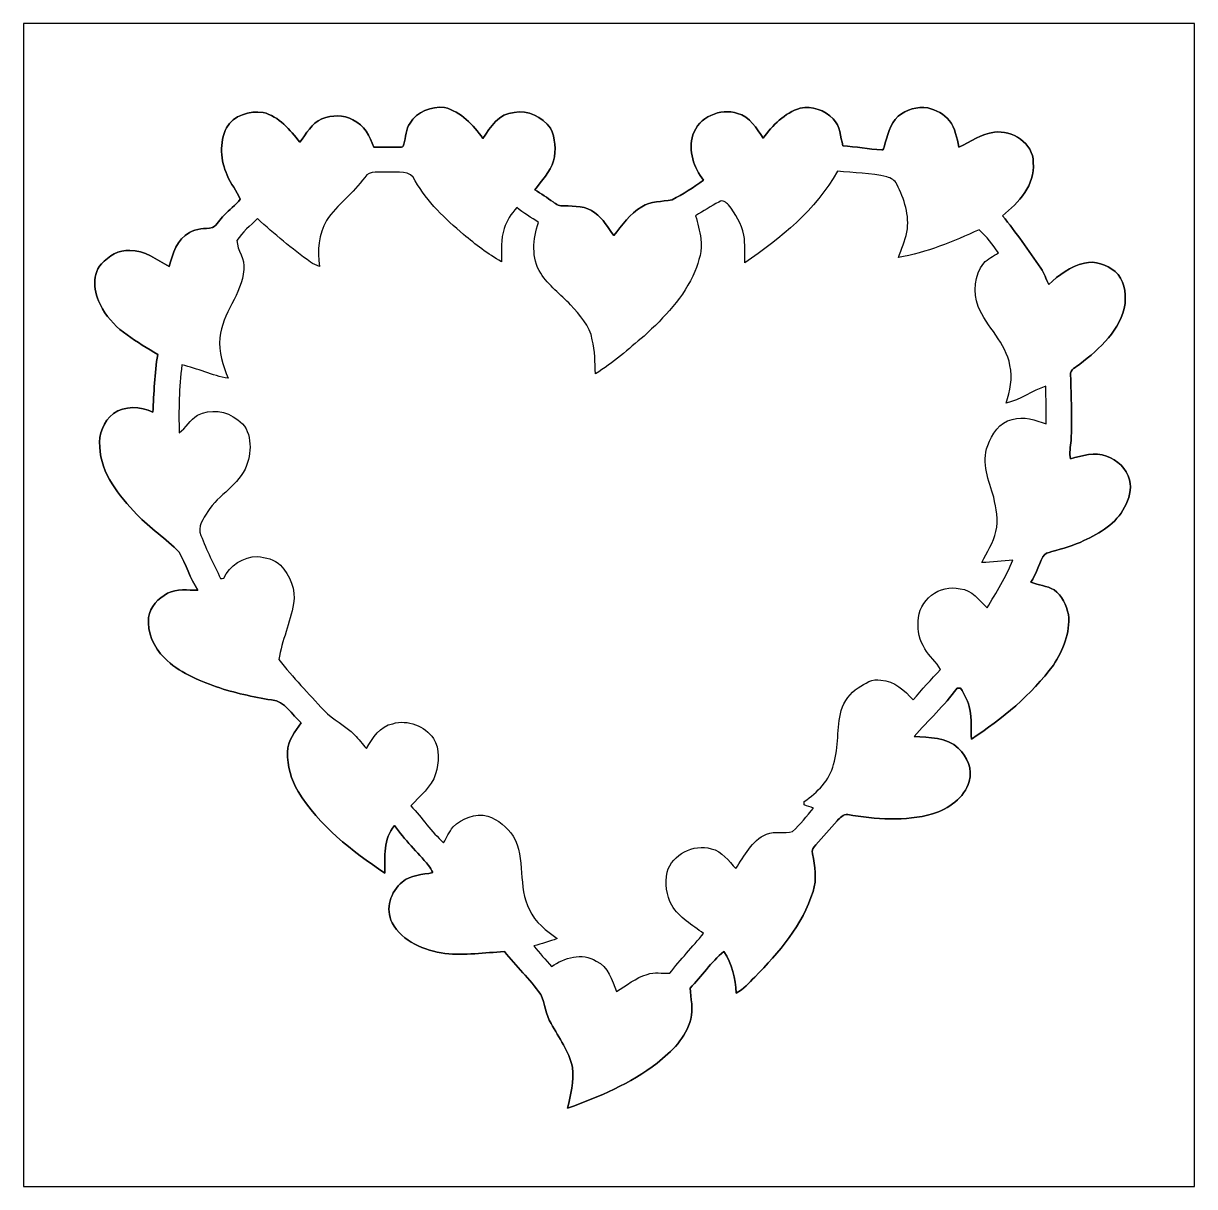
# Model space of a CAD drawing. Header units: centimetres. Extents: x -16.8 to 16.8, y -16.7 to 16.7.
import ezdxf

# ---------------------------------------------------------------- set-up
doc = ezdxf.new("R2010")
doc.units = ezdxf.units.CM
doc.header["$MEASUREMENT"] = 0
doc.layers.add('Layer 1', color=7, linetype='Continuous')

msp = doc.modelspace()

# ---------------------------------------------------------------- linework, layer by layer
at = {"layer": 'Layer 1', "color": 7}
for points, knots in [([(-16.77458, 16.66875), (-16.77458, 16.66875), (16.77458, 16.66875), (16.77458, 16.66875), (16.77458, 16.66875), (16.77458, 16.66875), (16.77458, -16.66875), (16.77458, -16.66875), (16.77458, -16.66875), (16.77458, -16.66875), (-16.77458, -16.66875), (-16.77458, -16.66875), (-16.77458, -16.66875), (-16.77458, -16.66875), (-16.77458, 16.66875), (-16.77458, 16.66875), (-16.77458, 16.66875), (-16.77458, 16.66875), (-16.77458, 16.66875), (-16.77458, 16.66875)], [0, 0, 0, 0, 0.16666667, 0.16666667, 0.16666667, 0.16666667, 0.33333333, 0.33333333, 0.33333333, 0.33333333, 0.5, 0.5, 0.5, 0.5, 0.66666667, 0.66666667, 0.66666667, 0.66666667, 1, 1, 1, 1]), ([(-5.69948, 13.81266), (-5.83036, 13.63733), (-5.81166, 13.40697), (-5.87516, 13.20694), (-5.87516, 13.20694), (-5.8861, 13.17413), (-5.90162, 13.12086), (-5.94607, 13.12474), (-5.94607, 13.12474), (-6.20854, 13.11063), (-6.47206, 13.1251), (-6.73488, 13.12333), (-6.73488, 13.12333), (-6.84848, 13.43166), (-7.01534, 13.76327), (-7.3339, 13.90156), (-7.3339, 13.90156), (-7.60377, 14.07301), (-7.93715, 14.03809), (-8.22254, 13.93402), (-8.22254, 13.93402), (-8.52593, 13.81231), (-8.66458, 13.50045), (-8.85931, 13.26197), (-8.85931, 13.26197), (-9.13483, 13.61616), (-9.45303, 14.00351), (-9.90741, 14.11605), (-9.90741, 14.11605), (-10.29264, 14.16967), (-10.7569, 14.03562), (-10.95657, 13.67578), (-10.95657, 13.67578), (-11.16295, 13.25033), (-11.12979, 12.73845), (-10.93611, 12.31477), (-10.93611, 12.31477), (-10.83698, 12.07311), (-10.66483, 11.86815), (-10.5664, 11.6272), (-10.5664, 11.6272), (-10.69728, 11.45399), (-10.8839, 11.33193), (-11.02642, 11.16824), (-11.02642, 11.16824), (-11.14072, 11.05394), (-11.22116, 10.90189), (-11.36015, 10.81511), (-11.36015, 10.81511), (-11.57887, 10.7756), (-11.81841, 10.80206), (-12.01279, 10.67188), (-12.01279, 10.67188), (-12.38215, 10.49091), (-12.49609, 10.06369), (-12.59734, 9.69962), (-12.59734, 9.69962), (-12.94836, 9.90177), (-13.30254, 10.16564), (-13.72694, 10.15894), (-13.72694, 10.15894), (-14.04514, 10.19246), (-14.33019, 9.99596), (-14.54009, 9.77829), (-14.54009, 9.77829), (-14.85724, 9.41246), (-14.73059, 8.86848), (-14.51151, 8.48819), (-14.51151, 8.48819), (-14.15803, 7.87541), (-13.50786, 7.54062), (-12.92789, 7.18185), (-12.92789, 7.18185), (-13.02279, 6.63363), (-13.03267, 6.07695), (-13.06865, 5.52309), (-13.06865, 5.52309), (-13.41967, 5.69454), (-13.87052, 5.71959), (-14.1986, 5.48499), (-14.1986, 5.48499), (-14.48259, 5.26344), (-14.62158, 4.88809), (-14.58736, 4.53284), (-14.58736, 4.53284), (-14.55843, 3.75885), (-14.03138, 3.13337), (-13.52409, 2.59786), (-13.52409, 2.59786), (-13.15826, 2.19781), (-12.68977, 1.90853), (-12.31724, 1.5173), (-12.31724, 1.5173), (-12.1091, 1.1684), (-12.01067, 0.76094), (-11.77361, 0.42616), (-11.77361, 0.42616), (-12.06359, 0.41698), (-12.37968, 0.4766), (-12.64673, 0.33443), (-12.64673, 0.33443), (-12.90955, 0.19156), (-13.15261, -0.04621), (-13.18754, -0.35666), (-13.18754, -0.35666), (-13.22846, -0.78634), (-13.04431, -1.22061), (-12.73316, -1.51483), (-12.73316, -1.51483), (-12.32782, -1.93428), (-11.7789, -2.14842), (-11.24373, -2.34738), (-11.24373, -2.34738), (-10.73115, -2.51707), (-10.20198, -2.63313), (-9.66964, -2.72133), (-9.66964, -2.72133), (-9.27029, -2.74108), (-9.08967, -3.15207), (-8.81733, -3.37785), (-8.81733, -3.37785), (-8.99901, -3.62832), (-9.2015, -3.8929), (-9.21173, -4.21569), (-9.21173, -4.21569), (-9.20397, -4.60693), (-9.11789, -5.00909), (-8.9027, -5.34106), (-8.9027, -5.34106), (-8.30933, -6.33095), (-7.36529, -7.04356), (-6.4262, -7.68209), (-6.4262, -7.68209), (-6.41914, -7.22348), (-6.46395, -6.69607), (-6.14609, -6.32213), (-6.14609, -6.32213), (-5.8547, -6.73065), (-5.49134, -7.08025), (-5.16855, -7.46301), (-5.16855, -7.46301), (-5.11634, -7.52404), (-5.08071, -7.59707), (-5.04754, -7.67009), (-5.04754, -7.67009), (-5.34176, -7.73183), (-5.68396, -7.72936), (-5.92173, -7.94138), (-5.92173, -7.94138), (-6.26181, -8.21267), (-6.41279, -8.70691), (-6.21489, -9.10802), (-6.21489, -9.10802), (-5.91044, -9.64988), (-5.28955, -9.91023), (-4.69829, -9.9882), (-4.69829, -9.9882), (-4.13103, -10.04182), (-3.56376, -9.96985), (-2.99791, -9.93105), (-2.99791, -9.93105), (-2.66665, -10.35367), (-2.2673, -10.72056), (-1.9558, -11.15907), (-1.9558, -11.15907), (-1.83198, -11.42929), (-1.81434, -11.73833), (-1.65982, -11.99832), (-1.65982, -11.99832), (-1.43193, -12.40331), (-1.143, -12.78572), (-1.0481, -13.25139), (-1.0481, -13.25139), (-0.99448, -13.65003), (-1.09855, -14.04056), (-1.18851, -14.42473), (-1.18851, -14.42473), (-0.28363, -14.10018), (0.61242, -13.71459), (1.38254, -13.12898), (1.38254, -13.12898), (1.79423, -12.79772), (2.21227, -12.40261), (2.33998, -11.86886), (2.33998, -11.86886), (2.42852, -11.57852), (2.33539, -11.27548), (2.32445, -10.98021), (2.32445, -10.98021), (2.65818, -10.64119), (2.92488, -10.23655), (3.28965, -9.92822), (3.28965, -9.92822), (3.52672, -10.27994), (3.6195, -10.70328), (3.64561, -11.12167), (3.64561, -11.12167), (3.86186, -11.02254), (4.0065, -10.82569), (4.17371, -10.66482), (4.17371, -10.66482), (4.86939, -9.95609), (5.55449, -9.17646), (5.84482, -8.20667), (5.84482, -8.20667), (5.96018, -7.85566), (5.90338, -7.48065), (5.82789, -7.12787), (5.82789, -7.12787), (5.80143, -7.03192), (5.86246, -6.94514), (5.92314, -6.87776), (5.92314, -6.87776), (6.12775, -6.64633), (6.32919, -6.41174), (6.53591, -6.18208), (6.53591, -6.18208), (6.62023, -6.10623), (6.71054, -5.98487), (6.83895, -6.00745), (6.83895, -6.00745), (7.63905, -6.14292), (8.48042, -6.20818), (9.27029, -5.98734), (9.27029, -5.98734), (9.72291, -5.84235), (10.17623, -5.53473), (10.3191, -5.05954), (10.3191, -5.05954), (10.42494, -4.71417), (10.25313, -4.34552), (10.00689, -4.10422), (10.00689, -4.10422), (9.67387, -3.78848), (9.16799, -3.80189), (8.74219, -3.76696), (8.74219, -3.76696), (9.14964, -3.30447), (9.60684, -2.88537), (9.97091, -2.38513), (9.97091, -2.38513), (9.99631, -2.38372), (10.04746, -2.3816), (10.07286, -2.38054), (10.07286, -2.38054), (10.18222, -2.57493), (10.30111, -2.77248), (10.33921, -2.99614), (10.33921, -2.99614), (10.40342, -3.27554), (10.35403, -3.56306), (10.38472, -3.84563), (10.38472, -3.84563), (11.26525, -3.26072), (12.10028, -2.58022), (12.72928, -1.72297), (12.72928, -1.72297), (13.00339, -1.2954), (13.22105, -0.79446), (13.16073, -0.27517), (13.16073, -0.27517), (13.09546, -0.00706), (12.9861, 0.27376), (12.75009, 0.4378), (12.75009, 0.4378), (12.54301, 0.54892), (12.30242, 0.57221), (12.08405, 0.65264), (12.08405, 0.65264), (12.23327, 0.87559), (12.30947, 1.1363), (12.42413, 1.37654), (12.42413, 1.37654), (12.47034, 1.47955), (12.59029, 1.50072), (12.68659, 1.53141), (12.68659, 1.53141), (12.99986, 1.61502), (13.31031, 1.71062), (13.60664, 1.84432), (13.60664, 1.84432), (14.06278, 2.05916), (14.53444, 2.33327), (14.76692, 2.80282), (14.76692, 2.80282), (14.90274, 3.03565), (14.97612, 3.31752), (14.91015, 3.58493), (14.91015, 3.58493), (14.83642, 3.91054), (14.55949, 4.15572), (14.25575, 4.26896), (14.25575, 4.26896), (13.91532, 4.38256), (13.55055, 4.29366), (13.2207, 4.18571), (13.2207, 4.18571), (13.18542, 4.36033), (13.21894, 4.53708), (13.23481, 4.7117), (13.23481, 4.7117), (13.26797, 5.33612), (13.24363, 5.96159), (13.22105, 6.58601), (13.22105, 6.58601), (13.20659, 6.74829), (13.38615, 6.81884), (13.48669, 6.90598), (13.48669, 6.90598), (14.06066, 7.34483), (14.66003, 7.88882), (14.78421, 8.63741), (14.78421, 8.63741), (14.80785, 8.96232), (14.75528, 9.33274), (14.50234, 9.5631), (14.50234, 9.5631), (14.25116, 9.74549), (13.93225, 9.88377), (13.61722, 9.7984), (13.61722, 9.7984), (13.21647, 9.71691), (12.88874, 9.45339), (12.59487, 9.18422), (12.59487, 9.18422), (12.52079, 9.34191), (12.46681, 9.50948), (12.37333, 9.65623), (12.37333, 9.65623), (12.01808, 10.16423), (11.66319, 10.67329), (11.27337, 11.15554), (11.27337, 11.15554), (11.72986, 11.53407), (12.21634, 12.03537), (12.15249, 12.6813), (12.15249, 12.6813), (12.1606, 13.23411), (11.54783, 13.62357), (11.04018, 13.54808), (11.04018, 13.54808), (10.66236, 13.51421), (10.36002, 13.27079), (10.02347, 13.12404), (10.02347, 13.12404), (9.9635, 13.38474), (9.91623, 13.66167), (9.75325, 13.8811), (9.75325, 13.8811), (9.59908, 14.07372), (9.36519, 14.1859), (9.13306, 14.25152), (9.13306, 14.25152), (8.83461, 14.29103), (8.5157, 14.20495), (8.28393, 14.01057), (8.28393, 14.01057), (8.04298, 13.77562), (7.96749, 13.43801), (7.88352, 13.1251), (7.88352, 13.1251), (7.86906, 13.09511), (7.85848, 13.03514), (7.81262, 13.04643), (7.81262, 13.04643), (7.43938, 13.06477), (7.06931, 13.13321), (6.69678, 13.16002), (6.69678, 13.16002), (6.63152, 13.42743), (6.62622, 13.72517), (6.41985, 13.93402), (6.41985, 13.93402), (6.19301, 14.19049), (5.8099, 14.29949), (5.48005, 14.24305), (5.48005, 14.24305), (5.03308, 14.097), (4.67995, 13.75516), (4.41537, 13.37627), (4.41537, 13.37627), (4.22839, 13.65814), (4.03578, 13.99681), (3.68547, 14.08959), (3.68547, 14.08959), (3.18735, 14.25716), (2.56787, 13.97988), (2.40065, 13.47258), (2.40065, 13.47258), (2.26871, 13.01997), (2.42182, 12.53243), (2.70969, 12.17295), (2.70969, 12.17295), (2.42323, 11.96516), (2.12302, 11.7729), (1.80587, 11.61591), (1.80587, 11.61591), (1.51624, 11.55312), (1.19239, 11.58205), (0.93592, 11.41095), (0.93592, 11.41095), (0.59443, 11.22045), (0.37536, 10.88249), (0.13441, 10.58721), (0.13441, 10.58721), (-0.02152, 10.82252), (-0.16863, 11.07087), (-0.40534, 11.23597), (-0.40534, 11.23597), (-0.64558, 11.44764), (-0.98778, 11.42189), (-1.28623, 11.44376), (-1.28623, 11.44376), (-1.41111, 11.41624), (-1.50954, 11.48927), (-1.60338, 11.55241), (-1.60338, 11.55241), (-1.77341, 11.67059), (-1.94169, 11.79195), (-2.12055, 11.89637), (-2.12055, 11.89637), (-1.93675, 12.16977), (-1.6831, 12.40755), (-1.58538, 12.73034), (-1.58538, 12.73034), (-1.51448, 13.04043), (-1.53423, 13.38121), (-1.67781, 13.66837), (-1.67781, 13.66837), (-1.91453, 13.9827), (-2.31775, 14.20142), (-2.71992, 14.11429), (-2.71992, 14.11429), (-3.14748, 14.09277), (-3.40289, 13.69801), (-3.61033, 13.37416), (-3.61033, 13.37416), (-3.88691, 13.76116), (-4.23863, 14.13651), (-4.71452, 14.2621), (-4.71452, 14.2621), (-5.08494, 14.28715), (-5.50086, 14.14462), (-5.69948, 13.81266)], [0, 0, 0, 0, 0.00892857, 0.00892857, 0.00892857, 0.00892857, 0.01785714, 0.01785714, 0.01785714, 0.01785714, 0.02678571, 0.02678571, 0.02678571, 0.02678571, 0.03571429, 0.03571429, 0.03571429, 0.03571429, 0.04464286, 0.04464286, 0.04464286, 0.04464286, 0.05357143, 0.05357143, 0.05357143, 0.05357143, 0.0625, 0.0625, 0.0625, 0.0625, 0.07142857, 0.07142857, 0.07142857, 0.07142857, 0.08035714, 0.08035714, 0.08035714, 0.08035714, 0.08928571, 0.08928571, 0.08928571, 0.08928571, 0.09821429, 0.09821429, 0.09821429, 0.09821429, 0.10714286, 0.10714286, 0.10714286, 0.10714286, 0.11607143, 0.11607143, 0.11607143, 0.11607143, 0.125, 0.125, 0.125, 0.125, 0.13392857, 0.13392857, 0.13392857, 0.13392857, 0.14285714, 0.14285714, 0.14285714, 0.14285714, 0.15178571, 0.15178571, 0.15178571, 0.15178571, 0.16071429, 0.16071429, 0.16071429, 0.16071429, 0.16964286, 0.16964286, 0.16964286, 0.16964286, 0.17857143, 0.17857143, 0.17857143, 0.17857143, 0.1875, 0.1875, 0.1875, 0.1875, 0.19642857, 0.19642857, 0.19642857, 0.19642857, 0.20535714, 0.20535714, 0.20535714, 0.20535714, 0.21428571, 0.21428571, 0.21428571, 0.21428571, 0.22321429, 0.22321429, 0.22321429, 0.22321429, 0.23214286, 0.23214286, 0.23214286, 0.23214286, 0.24107143, 0.24107143, 0.24107143, 0.24107143, 0.25, 0.25, 0.25, 0.25, 0.25892857, 0.25892857, 0.25892857, 0.25892857, 0.26785714, 0.26785714, 0.26785714, 0.26785714, 0.27678571, 0.27678571, 0.27678571, 0.27678571, 0.28571429, 0.28571429, 0.28571429, 0.28571429, 0.29464286, 0.29464286, 0.29464286, 0.29464286, 0.30357143, 0.30357143, 0.30357143, 0.30357143, 0.3125, 0.3125, 0.3125, 0.3125, 0.32142857, 0.32142857, 0.32142857, 0.32142857, 0.33035714, 0.33035714, 0.33035714, 0.33035714, 0.33928571, 0.33928571, 0.33928571, 0.33928571, 0.34821429, 0.34821429, 0.34821429, 0.34821429, 0.35714286, 0.35714286, 0.35714286, 0.35714286, 0.36607143, 0.36607143, 0.36607143, 0.36607143, 0.375, 0.375, 0.375, 0.375, 0.38392857, 0.38392857, 0.38392857, 0.38392857, 0.39285714, 0.39285714, 0.39285714, 0.39285714, 0.40178571, 0.40178571, 0.40178571, 0.40178571, 0.41071429, 0.41071429, 0.41071429, 0.41071429, 0.41964286, 0.41964286, 0.41964286, 0.41964286, 0.42857143, 0.42857143, 0.42857143, 0.42857143, 0.4375, 0.4375, 0.4375, 0.4375, 0.44642857, 0.44642857, 0.44642857, 0.44642857, 0.45535714, 0.45535714, 0.45535714, 0.45535714, 0.46428571, 0.46428571, 0.46428571, 0.46428571, 0.47321429, 0.47321429, 0.47321429, 0.47321429, 0.48214286, 0.48214286, 0.48214286, 0.48214286, 0.49107143, 0.49107143, 0.49107143, 0.49107143, 0.5, 0.5, 0.5, 0.5, 0.50892857, 0.50892857, 0.50892857, 0.50892857, 0.51785714, 0.51785714, 0.51785714, 0.51785714, 0.52678571, 0.52678571, 0.52678571, 0.52678571, 0.53571429, 0.53571429, 0.53571429, 0.53571429, 0.54464286, 0.54464286, 0.54464286, 0.54464286, 0.55357143, 0.55357143, 0.55357143, 0.55357143, 0.5625, 0.5625, 0.5625, 0.5625, 0.57142857, 0.57142857, 0.57142857, 0.57142857, 0.58035714, 0.58035714, 0.58035714, 0.58035714, 0.58928571, 0.58928571, 0.58928571, 0.58928571, 0.59821429, 0.59821429, 0.59821429, 0.59821429, 0.60714286, 0.60714286, 0.60714286, 0.60714286, 0.61607143, 0.61607143, 0.61607143, 0.61607143, 0.625, 0.625, 0.625, 0.625, 0.63392857, 0.63392857, 0.63392857, 0.63392857, 0.64285714, 0.64285714, 0.64285714, 0.64285714, 0.65178571, 0.65178571, 0.65178571, 0.65178571, 0.66071429, 0.66071429, 0.66071429, 0.66071429, 0.66964286, 0.66964286, 0.66964286, 0.66964286, 0.67857143, 0.67857143, 0.67857143, 0.67857143, 0.6875, 0.6875, 0.6875, 0.6875, 0.69642857, 0.69642857, 0.69642857, 0.69642857, 0.70535714, 0.70535714, 0.70535714, 0.70535714, 0.71428571, 0.71428571, 0.71428571, 0.71428571, 0.72321429, 0.72321429, 0.72321429, 0.72321429, 0.73214286, 0.73214286, 0.73214286, 0.73214286, 0.74107143, 0.74107143, 0.74107143, 0.74107143, 0.75, 0.75, 0.75, 0.75, 0.75892857, 0.75892857, 0.75892857, 0.75892857, 0.76785714, 0.76785714, 0.76785714, 0.76785714, 0.77678571, 0.77678571, 0.77678571, 0.77678571, 0.78571429, 0.78571429, 0.78571429, 0.78571429, 0.79464286, 0.79464286, 0.79464286, 0.79464286, 0.80357143, 0.80357143, 0.80357143, 0.80357143, 0.8125, 0.8125, 0.8125, 0.8125, 0.82142857, 0.82142857, 0.82142857, 0.82142857, 0.83035714, 0.83035714, 0.83035714, 0.83035714, 0.83928571, 0.83928571, 0.83928571, 0.83928571, 0.84821429, 0.84821429, 0.84821429, 0.84821429, 0.85714286, 0.85714286, 0.85714286, 0.85714286, 0.86607143, 0.86607143, 0.86607143, 0.86607143, 0.875, 0.875, 0.875, 0.875, 0.88392857, 0.88392857, 0.88392857, 0.88392857, 0.89285714, 0.89285714, 0.89285714, 0.89285714, 0.90178571, 0.90178571, 0.90178571, 0.90178571, 0.91071429, 0.91071429, 0.91071429, 0.91071429, 0.91964286, 0.91964286, 0.91964286, 0.91964286, 0.92857143, 0.92857143, 0.92857143, 0.92857143, 0.9375, 0.9375, 0.9375, 0.9375, 0.94642857, 0.94642857, 0.94642857, 0.94642857, 0.95535714, 0.95535714, 0.95535714, 0.95535714, 0.96428571, 0.96428571, 0.96428571, 0.96428571, 0.97321429, 0.97321429, 0.97321429, 0.97321429, 0.98214286, 0.98214286, 0.98214286, 0.98214286, 1, 1, 1, 1]), ([(6.54438, 12.43048), (7.0171, 12.38532), (7.49759, 12.38215), (7.96043, 12.26679), (7.96043, 12.26679), (8.07861, 12.23821), (8.19432, 12.17401), (8.24618, 12.05865), (8.24618, 12.05865), (8.45467, 11.63673), (8.62118, 11.16471), (8.53405, 10.68776), (8.53405, 10.68776), (8.48501, 10.43446), (8.37459, 10.20092), (8.28957, 9.95927), (8.28957, 9.95927), (9.09637, 10.09685), (9.8612, 10.41964), (10.60379, 10.75373), (10.60379, 10.75373), (10.81193, 10.55405), (10.99996, 10.33357), (11.15413, 10.08909), (11.15413, 10.08909), (11.00878, 10.00054), (10.85532, 9.91764), (10.73326, 9.7984), (10.73326, 9.7984), (10.46374, 9.45586), (10.43129, 8.95985), (10.57204, 8.55874), (10.57204, 8.55874), (10.82216, 7.96537), (11.37144, 7.51805), (11.4868, 6.86329), (11.4868, 6.86329), (11.57499, 6.50028), (11.47586, 6.13622), (11.37885, 5.78697), (11.37885, 5.78697), (11.78525, 5.88257), (12.12497, 6.14186), (12.51797, 6.27168), (12.51797, 6.27168), (12.51479, 5.91291), (12.52467, 5.55413), (12.52608, 5.19501), (12.52608, 5.19501), (12.21246, 5.29484), (11.87732, 5.42749), (11.54747, 5.31918), (11.54747, 5.31918), (11.18588, 5.24298), (10.96927, 4.89232), (10.84756, 4.57024), (10.84756, 4.57024), (10.66482, 4.07), (10.88037, 3.56341), (11.02254, 3.08645), (11.02254, 3.08645), (11.08922, 2.76825), (11.16259, 2.43346), (11.08534, 2.10961), (11.08534, 2.10961), (11.01901, 1.78435), (10.81334, 1.51589), (10.6807, 1.21744), (10.6807, 1.21744), (10.9788, 1.22202), (11.27372, 1.26683), (11.57076, 1.28834), (11.57076, 1.28834), (11.37179, 0.80645), (11.09521, 0.36195), (10.83063, -0.08573), (10.83063, -0.08573), (10.60591, 0.13547), (10.40518, 0.43886), (10.05699, 0.46179), (10.05699, 0.46179), (9.48619, 0.61877), (8.8452, 0.12629), (8.85896, -0.46496), (8.85896, -0.46496), (8.83849, -0.73872), (8.89635, -1.02235), (9.04946, -1.25307), (9.04946, -1.25307), (9.17046, -1.47461), (9.38177, -1.62736), (9.49889, -1.85138), (9.49889, -1.85138), (9.2269, -2.13148), (8.96056, -2.41723), (8.71573, -2.72133), (8.71573, -2.72133), (8.46984, -2.45039), (8.17739, -2.17346), (7.79004, -2.15547), (7.79004, -2.15547), (7.54486, -2.09162), (7.33354, -2.2546), (7.13987, -2.37596), (7.13987, -2.37596), (6.90421, -2.51848), (6.737, -2.76013), (6.65198, -3.01907), (6.65198, -3.01907), (6.51969, -3.52637), (6.59201, -4.06329), (6.43431, -4.56671), (6.43431, -4.56671), (6.31825, -5.02003), (5.97394, -5.37633), (5.59329, -5.62822), (5.59329, -5.62822), (5.59294, -5.65362), (5.59188, -5.70442), (5.59153, -5.72982), (5.59153, -5.72982), (5.68078, -5.75874), (5.77144, -5.78803), (5.86176, -5.81872), (5.86176, -5.81872), (5.66102, -6.04308), (5.48076, -6.28932), (5.25921, -6.49393), (5.25921, -6.49393), (5.02179, -6.57296), (4.75262, -6.45724), (4.51626, -6.56766), (4.51626, -6.56766), (4.08023, -6.75076), (3.88373, -7.19279), (3.62973, -7.55685), (3.62973, -7.55685), (3.43217, -7.33284), (3.24026, -7.05661), (2.93123, -6.98429), (2.93123, -6.98429), (2.41935, -6.8393), (1.81504, -7.14375), (1.66264, -7.66022), (1.66264, -7.66022), (1.60972, -7.97736), (1.63971, -8.32062), (1.79952, -8.60496), (1.79952, -8.60496), (2.01577, -8.96408), (2.38231, -9.17469), (2.71145, -9.41317), (2.71145, -9.41317), (2.39219, -9.7984), (2.04505, -10.16), (1.73814, -10.55582), (1.73814, -10.55582), (1.52294, -10.55687), (1.30104, -10.51525), (1.09255, -10.58827), (1.09255, -10.58827), (0.76271, -10.67682), (0.50694, -10.91494), (0.21308, -11.07652), (0.21308, -11.07652), (0.07973, -10.75373), (-0.01129, -10.36002), (-0.36442, -10.20657), (-0.36442, -10.20657), (-0.77294, -9.94904), (-1.27917, -10.10426), (-1.64394, -10.36496), (-1.64394, -10.36496), (-1.81681, -10.16882), (-1.99002, -9.97409), (-2.15406, -9.77124), (-2.15406, -9.77124), (-1.92969, -9.70492), (-1.70321, -9.64389), (-1.48343, -9.56239), (-1.48343, -9.56239), (-1.79176, -9.33379), (-2.12266, -9.09849), (-2.27894, -8.73301), (-2.27894, -8.73301), (-2.62361, -8.07755), (-2.37596, -7.26899), (-2.74496, -6.62481), (-2.74496, -6.62481), (-2.91818, -6.3627), (-3.17888, -6.15491), (-3.47486, -6.04943), (-3.47486, -6.04943), (-3.83152, -5.95171), (-4.20934, -6.12069), (-4.46864, -6.36023), (-4.46864, -6.36023), (-4.57482, -6.50099), (-4.65526, -6.66044), (-4.73781, -6.81602), (-4.73781, -6.81602), (-5.08529, -6.49711), (-5.3527, -6.102), (-5.67584, -5.7598), (-5.67584, -5.7598), (-5.41549, -5.47476), (-5.09199, -5.22041), (-4.96535, -4.84082), (-4.96535, -4.84082), (-4.87751, -4.51167), (-4.83553, -4.13032), (-5.02744, -3.82764), (-5.02744, -3.82764), (-5.28038, -3.46181), (-5.76051, -3.27484), (-6.19301, -3.40148), (-6.19301, -3.40148), (-6.56026, -3.4671), (-6.7751, -3.80965), (-6.94584, -4.10845), (-6.94584, -4.10845), (-7.06614, -3.98568), (-7.16844, -3.84739), (-7.28627, -3.72286), (-7.28627, -3.72286), (-7.54627, -3.44734), (-7.91175, -3.29706), (-8.16892, -3.01872), (-8.16892, -3.01872), (-8.60425, -2.54), (-9.05369, -2.07398), (-9.4555, -1.56598), (-9.4555, -1.56598), (-9.37436, -1.01565), (-9.12883, -0.50729), (-9.0357, 0.03951), (-9.0357, 0.03951), (-8.96126, 0.44274), (-9.14506, 0.8442), (-9.4107, 1.13771), (-9.4107, 1.13771), (-9.58144, 1.31339), (-9.83615, 1.36984), (-10.07181, 1.38571), (-10.07181, 1.38571), (-10.47291, 1.39277), (-10.87473, 1.13206), (-11.03806, 0.76553), (-11.03806, 0.76553), (-11.06029, 0.76376), (-11.10509, 0.75988), (-11.12732, 0.75812), (-11.12732, 0.75812), (-11.32099, 1.16769), (-11.53195, 1.57021), (-11.68788, 1.99602), (-11.68788, 1.99602), (-11.79901, 2.24331), (-11.61521, 2.47403), (-11.49668, 2.67653), (-11.49668, 2.67653), (-11.18447, 3.17006), (-10.58968, 3.43218), (-10.3826, 4.0005), (-10.3826, 4.0005), (-10.22597, 4.42242), (-10.2175, 5.03379), (-10.63696, 5.30789), (-10.63696, 5.30789), (-10.95269, 5.57389), (-11.42224, 5.62786), (-11.78878, 5.43842), (-11.78878, 5.43842), (-12.0015, 5.31107), (-12.11404, 5.07506), (-12.31371, 4.93077), (-12.31371, 4.93077), (-12.32747, 5.58165), (-12.31865, 6.23253), (-12.23469, 6.87917), (-12.23469, 6.87917), (-11.78419, 6.78286), (-11.3665, 6.5719), (-10.90965, 6.50028), (-10.90965, 6.50028), (-11.05711, 6.86752), (-11.19258, 7.25558), (-11.14884, 7.65881), (-11.14884, 7.65881), (-11.0871, 8.36648), (-10.5089, 8.90199), (-10.46339, 9.61461), (-10.46339, 9.61461), (-10.41259, 9.91447), (-10.6553, 10.16035), (-10.65777, 10.44787), (-10.65777, 10.44787), (-10.50149, 10.68952), (-10.27254, 10.87332), (-10.06969, 11.07511), (-10.06969, 11.07511), (-9.58533, 10.63307), (-9.08544, 10.20727), (-8.54957, 9.82839), (-8.54957, 9.82839), (-8.47231, 9.77406), (-8.38482, 9.73737), (-8.29592, 9.70597), (-8.29592, 9.70597), (-8.36859, 10.15189), (-8.30898, 10.6232), (-8.0899, 11.02078), (-8.0899, 11.02078), (-7.78369, 11.48221), (-7.31661, 11.80289), (-6.99911, 12.25621), (-6.99911, 12.25621), (-6.85906, 12.48163), (-6.55038, 12.3765), (-6.33271, 12.40649), (-6.33271, 12.40649), (-6.07695, 12.37862), (-5.66314, 12.49116), (-5.55096, 12.15707), (-5.55096, 12.15707), (-5.20559, 11.551), (-4.68983, 11.06734), (-4.16736, 10.61508), (-4.16736, 10.61508), (-3.81917, 10.33674), (-3.47028, 10.05593), (-3.07834, 9.83968), (-3.07834, 9.83968), (-3.06141, 10.15718), (-3.11714, 10.48561), (-2.99967, 10.79006), (-2.99967, 10.79006), (-2.93758, 11.01866), (-2.79788, 11.21269), (-2.64478, 11.38908), (-2.64478, 11.38908), (-2.44687, 11.23209), (-2.22462, 11.10968), (-2.02106, 10.96045), (-2.02106, 10.96045), (-2.18652, 10.49408), (-2.22603, 9.94304), (-1.95721, 9.50666), (-1.95721, 9.50666), (-1.72967, 9.15423), (-1.38254, 8.90552), (-1.10102, 8.60002), (-1.10102, 8.60002), (-0.83714, 8.3118), (-0.54716, 8.00241), (-0.47837, 7.60201), (-0.47837, 7.60201), (-0.39017, 7.28451), (-0.41204, 6.95078), (-0.38664, 6.62517), (-0.38664, 6.62517), (0.11289, 6.93773), (0.55598, 7.32966), (1.00365, 7.70961), (1.00365, 7.70961), (1.58574, 8.23912), (2.14665, 8.82721), (2.46345, 9.55887), (2.46345, 9.55887), (2.56646, 9.85555), (2.69134, 10.17411), (2.62819, 10.49443), (2.62819, 10.49443), (2.60491, 10.72021), (2.53718, 10.93752), (2.48109, 11.1566), (2.48109, 11.1566), (2.70157, 11.29101), (2.91959, 11.43176), (3.15066, 11.54783), (3.15066, 11.54783), (3.26037, 11.63249), (3.3528, 11.53583), (3.42336, 11.46739), (3.42336, 11.46739), (3.63432, 11.21798), (3.78777, 10.92059), (3.86539, 10.60274), (3.86539, 10.60274), (3.90737, 10.34133), (3.88373, 10.07498), (3.88867, 9.81146), (3.88867, 9.81146), (4.92619, 10.50255), (5.9242, 11.32805), (6.54438, 12.43048)], [0, 0, 0, 0, 0.01, 0.01, 0.01, 0.01, 0.02, 0.02, 0.02, 0.02, 0.03, 0.03, 0.03, 0.03, 0.04, 0.04, 0.04, 0.04, 0.05, 0.05, 0.05, 0.05, 0.06, 0.06, 0.06, 0.06, 0.07, 0.07, 0.07, 0.07, 0.08, 0.08, 0.08, 0.08, 0.09, 0.09, 0.09, 0.09, 0.1, 0.1, 0.1, 0.1, 0.11, 0.11, 0.11, 0.11, 0.12, 0.12, 0.12, 0.12, 0.13, 0.13, 0.13, 0.13, 0.14, 0.14, 0.14, 0.14, 0.15, 0.15, 0.15, 0.15, 0.16, 0.16, 0.16, 0.16, 0.17, 0.17, 0.17, 0.17, 0.18, 0.18, 0.18, 0.18, 0.19, 0.19, 0.19, 0.19, 0.2, 0.2, 0.2, 0.2, 0.21, 0.21, 0.21, 0.21, 0.22, 0.22, 0.22, 0.22, 0.23, 0.23, 0.23, 0.23, 0.24, 0.24, 0.24, 0.24, 0.25, 0.25, 0.25, 0.25, 0.26, 0.26, 0.26, 0.26, 0.27, 0.27, 0.27, 0.27, 0.28, 0.28, 0.28, 0.28, 0.29, 0.29, 0.29, 0.29, 0.3, 0.3, 0.3, 0.3, 0.31, 0.31, 0.31, 0.31, 0.32, 0.32, 0.32, 0.32, 0.33, 0.33, 0.33, 0.33, 0.34, 0.34, 0.34, 0.34, 0.35, 0.35, 0.35, 0.35, 0.36, 0.36, 0.36, 0.36, 0.37, 0.37, 0.37, 0.37, 0.38, 0.38, 0.38, 0.38, 0.39, 0.39, 0.39, 0.39, 0.4, 0.4, 0.4, 0.4, 0.41, 0.41, 0.41, 0.41, 0.42, 0.42, 0.42, 0.42, 0.43, 0.43, 0.43, 0.43, 0.44, 0.44, 0.44, 0.44, 0.45, 0.45, 0.45, 0.45, 0.46, 0.46, 0.46, 0.46, 0.47, 0.47, 0.47, 0.47, 0.48, 0.48, 0.48, 0.48, 0.49, 0.49, 0.49, 0.49, 0.5, 0.5, 0.5, 0.5, 0.51, 0.51, 0.51, 0.51, 0.52, 0.52, 0.52, 0.52, 0.53, 0.53, 0.53, 0.53, 0.54, 0.54, 0.54, 0.54, 0.55, 0.55, 0.55, 0.55, 0.56, 0.56, 0.56, 0.56, 0.57, 0.57, 0.57, 0.57, 0.58, 0.58, 0.58, 0.58, 0.59, 0.59, 0.59, 0.59, 0.6, 0.6, 0.6, 0.6, 0.61, 0.61, 0.61, 0.61, 0.62, 0.62, 0.62, 0.62, 0.63, 0.63, 0.63, 0.63, 0.64, 0.64, 0.64, 0.64, 0.65, 0.65, 0.65, 0.65, 0.66, 0.66, 0.66, 0.66, 0.67, 0.67, 0.67, 0.67, 0.68, 0.68, 0.68, 0.68, 0.69, 0.69, 0.69, 0.69, 0.7, 0.7, 0.7, 0.7, 0.71, 0.71, 0.71, 0.71, 0.72, 0.72, 0.72, 0.72, 0.73, 0.73, 0.73, 0.73, 0.74, 0.74, 0.74, 0.74, 0.75, 0.75, 0.75, 0.75, 0.76, 0.76, 0.76, 0.76, 0.77, 0.77, 0.77, 0.77, 0.78, 0.78, 0.78, 0.78, 0.79, 0.79, 0.79, 0.79, 0.8, 0.8, 0.8, 0.8, 0.81, 0.81, 0.81, 0.81, 0.82, 0.82, 0.82, 0.82, 0.83, 0.83, 0.83, 0.83, 0.84, 0.84, 0.84, 0.84, 0.85, 0.85, 0.85, 0.85, 0.86, 0.86, 0.86, 0.86, 0.87, 0.87, 0.87, 0.87, 0.88, 0.88, 0.88, 0.88, 0.89, 0.89, 0.89, 0.89, 0.9, 0.9, 0.9, 0.9, 0.91, 0.91, 0.91, 0.91, 0.92, 0.92, 0.92, 0.92, 0.93, 0.93, 0.93, 0.93, 0.94, 0.94, 0.94, 0.94, 0.95, 0.95, 0.95, 0.95, 0.96, 0.96, 0.96, 0.96, 0.97, 0.97, 0.97, 0.97, 0.98, 0.98, 0.98, 0.98, 1, 1, 1, 1])]:
    msp.add_open_spline(points, degree=3, knots=knots, dxfattribs=at)
at = {"layer": 'Layer 1', "color": 251}
msp.add_open_spline([(-5.69948, 13.81266), (-5.50086, 14.14462), (-5.08494, 14.28715), (-4.71452, 14.2621), (-4.71452, 14.2621), (-4.23863, 14.13651), (-3.88691, 13.76116), (-3.61033, 13.37416), (-3.61033, 13.37416), (-3.40289, 13.69801), (-3.14748, 14.09277), (-2.71992, 14.11429), (-2.71992, 14.11429), (-2.31775, 14.20142), (-1.91453, 13.9827), (-1.67781, 13.66837), (-1.67781, 13.66837), (-1.53423, 13.38121), (-1.51448, 13.04043), (-1.58538, 12.73034), (-1.58538, 12.73034), (-1.6831, 12.40755), (-1.93675, 12.16977), (-2.12055, 11.89637), (-2.12055, 11.89637), (-1.94169, 11.79195), (-1.77341, 11.67059), (-1.60338, 11.55241), (-1.60338, 11.55241), (-1.50954, 11.48927), (-1.41111, 11.41624), (-1.28623, 11.44376), (-1.28623, 11.44376), (-0.98778, 11.42189), (-0.64558, 11.44764), (-0.40534, 11.23597), (-0.40534, 11.23597), (-0.16863, 11.07087), (-0.02152, 10.82252), (0.13441, 10.58721), (0.13441, 10.58721), (0.37536, 10.88249), (0.59443, 11.22045), (0.93592, 11.41095), (0.93592, 11.41095), (1.19239, 11.58205), (1.51624, 11.55312), (1.80587, 11.61591), (1.80587, 11.61591), (2.12302, 11.7729), (2.42323, 11.96516), (2.70969, 12.17295), (2.70969, 12.17295), (2.42182, 12.53243), (2.26871, 13.01997), (2.40065, 13.47258), (2.40065, 13.47258), (2.56787, 13.97988), (3.18735, 14.25716), (3.68547, 14.08959), (3.68547, 14.08959), (4.03578, 13.99681), (4.22839, 13.65814), (4.41537, 13.37627), (4.41537, 13.37627), (4.67995, 13.75516), (5.03308, 14.097), (5.48005, 14.24305), (5.48005, 14.24305), (5.8099, 14.29949), (6.19301, 14.19049), (6.41985, 13.93402), (6.41985, 13.93402), (6.62622, 13.72517), (6.63152, 13.42743), (6.69678, 13.16002), (6.69678, 13.16002), (7.06931, 13.13321), (7.43938, 13.06477), (7.81262, 13.04643), (7.81262, 13.04643), (7.85848, 13.03514), (7.86906, 13.09511), (7.88352, 13.1251), (7.88352, 13.1251), (7.96749, 13.43801), (8.04298, 13.77562), (8.28393, 14.01057), (8.28393, 14.01057), (8.5157, 14.20495), (8.83461, 14.29103), (9.13306, 14.25152), (9.13306, 14.25152), (9.36519, 14.1859), (9.59908, 14.07372), (9.75325, 13.8811), (9.75325, 13.8811), (9.91623, 13.66167), (9.9635, 13.38474), (10.02347, 13.12404), (10.02347, 13.12404), (10.36002, 13.27079), (10.66236, 13.51421), (11.04018, 13.54808), (11.04018, 13.54808), (11.54783, 13.62357), (12.1606, 13.23411), (12.15249, 12.6813), (12.15249, 12.6813), (12.21634, 12.03537), (11.72986, 11.53407), (11.27337, 11.15554), (11.27337, 11.15554), (11.66319, 10.67329), (12.01808, 10.16423), (12.37333, 9.65623), (12.37333, 9.65623), (12.46681, 9.50948), (12.52079, 9.34191), (12.59487, 9.18422), (12.59487, 9.18422), (12.88874, 9.45339), (13.21647, 9.71691), (13.61722, 9.7984), (13.61722, 9.7984), (13.93225, 9.88377), (14.25116, 9.74549), (14.50234, 9.5631), (14.50234, 9.5631), (14.75528, 9.33274), (14.80785, 8.96232), (14.78421, 8.63741), (14.78421, 8.63741), (14.66003, 7.88882), (14.06066, 7.34483), (13.48669, 6.90598), (13.48669, 6.90598), (13.38615, 6.81884), (13.20659, 6.74829), (13.22105, 6.58601), (13.22105, 6.58601), (13.24363, 5.96159), (13.26797, 5.33612), (13.23481, 4.7117), (13.23481, 4.7117), (13.21894, 4.53708), (13.18542, 4.36033), (13.2207, 4.18571), (13.2207, 4.18571), (13.55055, 4.29366), (13.91532, 4.38256), (14.25575, 4.26896), (14.25575, 4.26896), (14.55949, 4.15572), (14.83642, 3.91054), (14.91015, 3.58493), (14.91015, 3.58493), (14.97612, 3.31752), (14.90274, 3.03565), (14.76692, 2.80282), (14.76692, 2.80282), (14.53444, 2.33327), (14.06278, 2.05916), (13.60664, 1.84432), (13.60664, 1.84432), (13.31031, 1.71062), (12.99986, 1.61502), (12.68659, 1.53141), (12.68659, 1.53141), (12.59029, 1.50072), (12.47034, 1.47955), (12.42413, 1.37654), (12.42413, 1.37654), (12.30947, 1.1363), (12.23327, 0.87559), (12.08405, 0.65264), (12.08405, 0.65264), (12.30242, 0.57221), (12.54301, 0.54892), (12.75009, 0.4378), (12.75009, 0.4378), (12.9861, 0.27376), (13.09546, -0.00706), (13.16073, -0.27517), (13.16073, -0.27517), (13.22105, -0.79446), (13.00339, -1.2954), (12.72928, -1.72297), (12.72928, -1.72297), (12.10028, -2.58022), (11.26525, -3.26072), (10.38472, -3.84563), (10.38472, -3.84563), (10.35403, -3.56306), (10.40342, -3.27554), (10.33921, -2.99614), (10.33921, -2.99614), (10.30111, -2.77248), (10.18222, -2.57493), (10.07286, -2.38054), (10.07286, -2.38054), (10.04746, -2.3816), (9.99631, -2.38372), (9.97091, -2.38513), (9.97091, -2.38513), (9.60684, -2.88537), (9.14964, -3.30447), (8.74219, -3.76696), (8.74219, -3.76696), (9.16799, -3.80189), (9.67387, -3.78848), (10.00689, -4.10422), (10.00689, -4.10422), (10.25313, -4.34552), (10.42494, -4.71417), (10.3191, -5.05954), (10.3191, -5.05954), (10.17623, -5.53473), (9.72291, -5.84235), (9.27029, -5.98734), (9.27029, -5.98734), (8.48042, -6.20818), (7.63905, -6.14292), (6.83895, -6.00745), (6.83895, -6.00745), (6.71054, -5.98487), (6.62023, -6.10623), (6.53591, -6.18208), (6.53591, -6.18208), (6.32919, -6.41174), (6.12775, -6.64633), (5.92314, -6.87776), (5.92314, -6.87776), (5.86246, -6.94514), (5.80143, -7.03192), (5.82789, -7.12787), (5.82789, -7.12787), (5.90338, -7.48065), (5.96018, -7.85566), (5.84482, -8.20667), (5.84482, -8.20667), (5.55449, -9.17646), (4.86939, -9.95609), (4.17371, -10.66482), (4.17371, -10.66482), (4.0065, -10.82569), (3.86186, -11.02254), (3.64561, -11.12167), (3.64561, -11.12167), (3.6195, -10.70328), (3.52672, -10.27994), (3.28965, -9.92822), (3.28965, -9.92822), (2.92488, -10.23655), (2.65818, -10.64119), (2.32445, -10.98021), (2.32445, -10.98021), (2.33539, -11.27548), (2.42852, -11.57852), (2.33998, -11.86886), (2.33998, -11.86886), (2.21227, -12.40261), (1.79423, -12.79772), (1.38254, -13.12898), (1.38254, -13.12898), (0.61242, -13.71459), (-0.28363, -14.10018), (-1.18851, -14.42473), (-1.18851, -14.42473), (-1.09855, -14.04056), (-0.99448, -13.65003), (-1.0481, -13.25139), (-1.0481, -13.25139), (-1.143, -12.78572), (-1.43193, -12.40331), (-1.65982, -11.99832), (-1.65982, -11.99832), (-1.81434, -11.73833), (-1.83198, -11.42929), (-1.9558, -11.15907), (-1.9558, -11.15907), (-2.2673, -10.72056), (-2.66665, -10.35367), (-2.99791, -9.93105), (-2.99791, -9.93105), (-3.56376, -9.96985), (-4.13103, -10.04182), (-4.69829, -9.9882), (-4.69829, -9.9882), (-5.28955, -9.91023), (-5.91044, -9.64988), (-6.21489, -9.10802), (-6.21489, -9.10802), (-6.41279, -8.70691), (-6.26181, -8.21267), (-5.92173, -7.94138), (-5.92173, -7.94138), (-5.68396, -7.72936), (-5.34176, -7.73183), (-5.04754, -7.67009), (-5.04754, -7.67009), (-5.08071, -7.59707), (-5.11634, -7.52404), (-5.16855, -7.46301), (-5.16855, -7.46301), (-5.49134, -7.08025), (-5.8547, -6.73065), (-6.14609, -6.32213), (-6.14609, -6.32213), (-6.46395, -6.69607), (-6.41914, -7.22348), (-6.4262, -7.68209), (-6.4262, -7.68209), (-7.36529, -7.04356), (-8.30933, -6.33095), (-8.9027, -5.34106), (-8.9027, -5.34106), (-9.11789, -5.00909), (-9.20397, -4.60693), (-9.21173, -4.21569), (-9.21173, -4.21569), (-9.2015, -3.8929), (-8.99901, -3.62832), (-8.81733, -3.37785), (-8.81733, -3.37785), (-9.08967, -3.15207), (-9.27029, -2.74108), (-9.66964, -2.72133), (-9.66964, -2.72133), (-10.20198, -2.63313), (-10.73115, -2.51707), (-11.24373, -2.34738), (-11.24373, -2.34738), (-11.7789, -2.14842), (-12.32782, -1.93428), (-12.73316, -1.51483), (-12.73316, -1.51483), (-13.04431, -1.22061), (-13.22846, -0.78634), (-13.18754, -0.35666), (-13.18754, -0.35666), (-13.15261, -0.04621), (-12.90955, 0.19156), (-12.64673, 0.33443), (-12.64673, 0.33443), (-12.37968, 0.4766), (-12.06359, 0.41698), (-11.77361, 0.42616), (-11.77361, 0.42616), (-12.01067, 0.76094), (-12.1091, 1.1684), (-12.31724, 1.5173), (-12.31724, 1.5173), (-12.68977, 1.90853), (-13.15826, 2.19781), (-13.52409, 2.59786), (-13.52409, 2.59786), (-14.03138, 3.13337), (-14.55843, 3.75885), (-14.58736, 4.53284), (-14.58736, 4.53284), (-14.62158, 4.88809), (-14.48259, 5.26344), (-14.1986, 5.48499), (-14.1986, 5.48499), (-13.87052, 5.71959), (-13.41967, 5.69454), (-13.06865, 5.52309), (-13.06865, 5.52309), (-13.03267, 6.07695), (-13.02279, 6.63363), (-12.92789, 7.18185), (-12.92789, 7.18185), (-13.50786, 7.54062), (-14.15803, 7.87541), (-14.51151, 8.48819), (-14.51151, 8.48819), (-14.73059, 8.86848), (-14.85724, 9.41246), (-14.54009, 9.77829), (-14.54009, 9.77829), (-14.33019, 9.99596), (-14.04514, 10.19246), (-13.72694, 10.15894), (-13.72694, 10.15894), (-13.30254, 10.16564), (-12.94836, 9.90177), (-12.59734, 9.69962), (-12.59734, 9.69962), (-12.49609, 10.06369), (-12.38215, 10.49091), (-12.01279, 10.67188), (-12.01279, 10.67188), (-11.81841, 10.80206), (-11.57887, 10.7756), (-11.36015, 10.81511), (-11.36015, 10.81511), (-11.22116, 10.90189), (-11.14072, 11.05394), (-11.02642, 11.16824), (-11.02642, 11.16824), (-10.8839, 11.33193), (-10.69728, 11.45399), (-10.5664, 11.6272), (-10.5664, 11.6272), (-10.66483, 11.86815), (-10.83698, 12.07311), (-10.93611, 12.31477), (-10.93611, 12.31477), (-11.12979, 12.73845), (-11.16295, 13.25033), (-10.95657, 13.67578), (-10.95657, 13.67578), (-10.7569, 14.03562), (-10.29264, 14.16967), (-9.90741, 14.11605), (-9.90741, 14.11605), (-9.45303, 14.00351), (-9.13483, 13.61616), (-8.85931, 13.26197), (-8.85931, 13.26197), (-8.66458, 13.50045), (-8.52593, 13.81231), (-8.22254, 13.93402), (-8.22254, 13.93402), (-7.93715, 14.03809), (-7.60377, 14.07301), (-7.3339, 13.90156), (-7.3339, 13.90156), (-7.01534, 13.76327), (-6.84848, 13.43166), (-6.73488, 13.12333), (-6.73488, 13.12333), (-6.47206, 13.1251), (-6.20854, 13.11063), (-5.94607, 13.12474), (-5.94607, 13.12474), (-5.90162, 13.12086), (-5.8861, 13.17413), (-5.87516, 13.20694), (-5.87516, 13.20694), (-5.81166, 13.40697), (-5.83036, 13.63733), (-5.69948, 13.81266), (-5.69948, 13.81266), (-5.69948, 13.81266), (-5.69948, 13.81266), (-5.69948, 13.81266)], degree=3, knots=[0, 0, 0, 0, 0.00884956, 0.00884956, 0.00884956, 0.00884956, 0.01769912, 0.01769912, 0.01769912, 0.01769912, 0.02654867, 0.02654867, 0.02654867, 0.02654867, 0.03539823, 0.03539823, 0.03539823, 0.03539823, 0.04424779, 0.04424779, 0.04424779, 0.04424779, 0.05309735, 0.05309735, 0.05309735, 0.05309735, 0.0619469, 0.0619469, 0.0619469, 0.0619469, 0.07079646, 0.07079646, 0.07079646, 0.07079646, 0.07964602, 0.07964602, 0.07964602, 0.07964602, 0.08849558, 0.08849558, 0.08849558, 0.08849558, 0.09734513, 0.09734513, 0.09734513, 0.09734513, 0.10619469, 0.10619469, 0.10619469, 0.10619469, 0.11504425, 0.11504425, 0.11504425, 0.11504425, 0.12389381, 0.12389381, 0.12389381, 0.12389381, 0.13274336, 0.13274336, 0.13274336, 0.13274336, 0.14159292, 0.14159292, 0.14159292, 0.14159292, 0.15044248, 0.15044248, 0.15044248, 0.15044248, 0.15929204, 0.15929204, 0.15929204, 0.15929204, 0.16814159, 0.16814159, 0.16814159, 0.16814159, 0.17699115, 0.17699115, 0.17699115, 0.17699115, 0.18584071, 0.18584071, 0.18584071, 0.18584071, 0.19469027, 0.19469027, 0.19469027, 0.19469027, 0.20353982, 0.20353982, 0.20353982, 0.20353982, 0.21238938, 0.21238938, 0.21238938, 0.21238938, 0.22123894, 0.22123894, 0.22123894, 0.22123894, 0.2300885, 0.2300885, 0.2300885, 0.2300885, 0.23893805, 0.23893805, 0.23893805, 0.23893805, 0.24778761, 0.24778761, 0.24778761, 0.24778761, 0.25663717, 0.25663717, 0.25663717, 0.25663717, 0.26548673, 0.26548673, 0.26548673, 0.26548673, 0.27433628, 0.27433628, 0.27433628, 0.27433628, 0.28318584, 0.28318584, 0.28318584, 0.28318584, 0.2920354, 0.2920354, 0.2920354, 0.2920354, 0.30088496, 0.30088496, 0.30088496, 0.30088496, 0.30973451, 0.30973451, 0.30973451, 0.30973451, 0.31858407, 0.31858407, 0.31858407, 0.31858407, 0.32743363, 0.32743363, 0.32743363, 0.32743363, 0.33628319, 0.33628319, 0.33628319, 0.33628319, 0.34513274, 0.34513274, 0.34513274, 0.34513274, 0.3539823, 0.3539823, 0.3539823, 0.3539823, 0.36283186, 0.36283186, 0.36283186, 0.36283186, 0.37168142, 0.37168142, 0.37168142, 0.37168142, 0.38053097, 0.38053097, 0.38053097, 0.38053097, 0.38938053, 0.38938053, 0.38938053, 0.38938053, 0.39823009, 0.39823009, 0.39823009, 0.39823009, 0.40707965, 0.40707965, 0.40707965, 0.40707965, 0.4159292, 0.4159292, 0.4159292, 0.4159292, 0.42477876, 0.42477876, 0.42477876, 0.42477876, 0.43362832, 0.43362832, 0.43362832, 0.43362832, 0.44247788, 0.44247788, 0.44247788, 0.44247788, 0.45132743, 0.45132743, 0.45132743, 0.45132743, 0.46017699, 0.46017699, 0.46017699, 0.46017699, 0.46902655, 0.46902655, 0.46902655, 0.46902655, 0.47787611, 0.47787611, 0.47787611, 0.47787611, 0.48672566, 0.48672566, 0.48672566, 0.48672566, 0.49557522, 0.49557522, 0.49557522, 0.49557522, 0.50442478, 0.50442478, 0.50442478, 0.50442478, 0.51327434, 0.51327434, 0.51327434, 0.51327434, 0.52212389, 0.52212389, 0.52212389, 0.52212389, 0.53097345, 0.53097345, 0.53097345, 0.53097345, 0.53982301, 0.53982301, 0.53982301, 0.53982301, 0.54867257, 0.54867257, 0.54867257, 0.54867257, 0.55752212, 0.55752212, 0.55752212, 0.55752212, 0.56637168, 0.56637168, 0.56637168, 0.56637168, 0.57522124, 0.57522124, 0.57522124, 0.57522124, 0.5840708, 0.5840708, 0.5840708, 0.5840708, 0.59292035, 0.59292035, 0.59292035, 0.59292035, 0.60176991, 0.60176991, 0.60176991, 0.60176991, 0.61061947, 0.61061947, 0.61061947, 0.61061947, 0.61946903, 0.61946903, 0.61946903, 0.61946903, 0.62831858, 0.62831858, 0.62831858, 0.62831858, 0.63716814, 0.63716814, 0.63716814, 0.63716814, 0.6460177, 0.6460177, 0.6460177, 0.6460177, 0.65486726, 0.65486726, 0.65486726, 0.65486726, 0.66371681, 0.66371681, 0.66371681, 0.66371681, 0.67256637, 0.67256637, 0.67256637, 0.67256637, 0.68141593, 0.68141593, 0.68141593, 0.68141593, 0.69026549, 0.69026549, 0.69026549, 0.69026549, 0.69911504, 0.69911504, 0.69911504, 0.69911504, 0.7079646, 0.7079646, 0.7079646, 0.7079646, 0.71681416, 0.71681416, 0.71681416, 0.71681416, 0.72566372, 0.72566372, 0.72566372, 0.72566372, 0.73451327, 0.73451327, 0.73451327, 0.73451327, 0.74336283, 0.74336283, 0.74336283, 0.74336283, 0.75221239, 0.75221239, 0.75221239, 0.75221239, 0.76106195, 0.76106195, 0.76106195, 0.76106195, 0.7699115, 0.7699115, 0.7699115, 0.7699115, 0.77876106, 0.77876106, 0.77876106, 0.77876106, 0.78761062, 0.78761062, 0.78761062, 0.78761062, 0.79646018, 0.79646018, 0.79646018, 0.79646018, 0.80530973, 0.80530973, 0.80530973, 0.80530973, 0.81415929, 0.81415929, 0.81415929, 0.81415929, 0.82300885, 0.82300885, 0.82300885, 0.82300885, 0.83185841, 0.83185841, 0.83185841, 0.83185841, 0.84070796, 0.84070796, 0.84070796, 0.84070796, 0.84955752, 0.84955752, 0.84955752, 0.84955752, 0.85840708, 0.85840708, 0.85840708, 0.85840708, 0.86725664, 0.86725664, 0.86725664, 0.86725664, 0.87610619, 0.87610619, 0.87610619, 0.87610619, 0.88495575, 0.88495575, 0.88495575, 0.88495575, 0.89380531, 0.89380531, 0.89380531, 0.89380531, 0.90265487, 0.90265487, 0.90265487, 0.90265487, 0.91150442, 0.91150442, 0.91150442, 0.91150442, 0.92035398, 0.92035398, 0.92035398, 0.92035398, 0.92920354, 0.92920354, 0.92920354, 0.92920354, 0.9380531, 0.9380531, 0.9380531, 0.9380531, 0.94690265, 0.94690265, 0.94690265, 0.94690265, 0.95575221, 0.95575221, 0.95575221, 0.95575221, 0.96460177, 0.96460177, 0.96460177, 0.96460177, 0.97345133, 0.97345133, 0.97345133, 0.97345133, 0.98230088, 0.98230088, 0.98230088, 0.98230088, 1, 1, 1, 1], dxfattribs=at)

doc.saveas('drawing.dxf')
